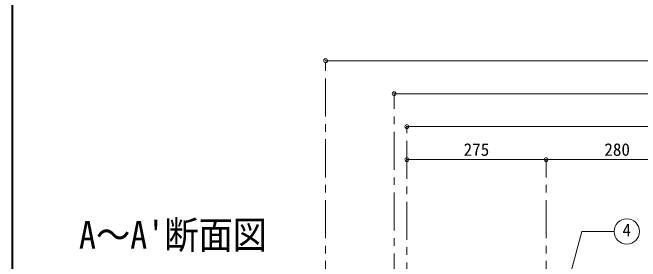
# Model space of a CAD drawing. Units: millimetres at full size, sheet at 1:15. Extents: x -3171 to 2904, y -2098 to 2117.
# Drawn here: x -3171 to -1933, y -481 to 10 of the extents above; entities that cross this region are included whole.
import ezdxf
from ezdxf.enums import TextEntityAlignment as Align

# ---------------------------------------------------------------- set-up
doc = ezdxf.new("R2010")
doc.units = ezdxf.units.MM
doc.header["$LTSCALE"] = 15
doc.header["$PDMODE"] = 32
doc.header["$PDSIZE"] = 7.5
doc.linetypes.add('CHAIN1', pattern=[8, 5, -1, 1, -1])
doc.layers.add('0-6_補助線', color=4, linetype='Continuous', lineweight=9)
doc.styles.add('ＭＳ ゴシック', font='')
doc.styles.get('ＭＳ ゴシック').set_extended_font_data('MS Gothic')

msp = doc.modelspace()

# ---------------------------------------------------------------- linework, layer by layer
at = {"layer": '0-6_補助線', "color": 1, "lineweight": 40}
msp.add_line((-3170.88, -2097.95), (-3170.88, 2117.05), dxfattribs=at)
at = {"layer": '0-6_補助線', "linetype": 'CHAIN1'}
for p, q in [((-2553.38, -675.45), (-2553.38, -85.45)), ((-2418.38, -660.45), (-2418.38, -150.45)), ((-2393.38, -678.45), (-2393.38, -215.45)), ((-2118.38, -675.45), (-2118.38, -280.45))]:
    msp.add_line(p, q, dxfattribs=at)
at = {"layer": '0-6_補助線'}
for p, q in [((-2553.38, -85.45), (-833.38, -85.45)), ((-968.38, -150.45), (-2418.38, -150.45)), ((-2393.38, -215.45), (-993.38, -215.45)), ((-2118.38, -280.45), (-2393.38, -280.45)), ((-1838.38, -280.45), (-2118.38, -280.45))]:
    msp.add_line(p, q, dxfattribs=at)
at = {"layer": '0-6_補助線', "color": 7, "lineweight": 18}
for p in [(-2107.9, -646.08), (-1984.4, -422.26)]:
    msp.add_line(p, (-2047.93, -422.26), dxfattribs=at)
msp.add_circle((-1959.4, -422.26), 25, dxfattribs=at)
at = {"layer": '0-6_補助線', "color": 1}
for p in [(-2553.38, -85.45), (-2418.38, -150.45), (-2393.38, -215.45), (-2393.38, -280.45), (-2118.38, -280.45)]:
    msp.add_point(p, dxfattribs=at)

# ---------------------------------------------------------------- texts
at = {"layer": '0-6_補助線', "color": 7, "style": 'ＭＳ ゴシック'}
for s, p in [('275', (-2281.2, -280.45)), ('280', (-2003.7, -280.45)), ('4', (-1967.83, -439.14))]:
    msp.add_text(s, height=24.74, dxfattribs=at).set_placement(p, align=Align.BOTTOM_LEFT)
at = {"layer": '0-6_補助線', "color": 7, "style": 'ＭＳ ゴシック', "width": 0.9}
msp.add_text("A～A'断面図", height=54.99, dxfattribs=at).set_placement((-3040.01, -472.95), align=Align.BOTTOM_LEFT)

doc.saveas('drawing.dxf')
